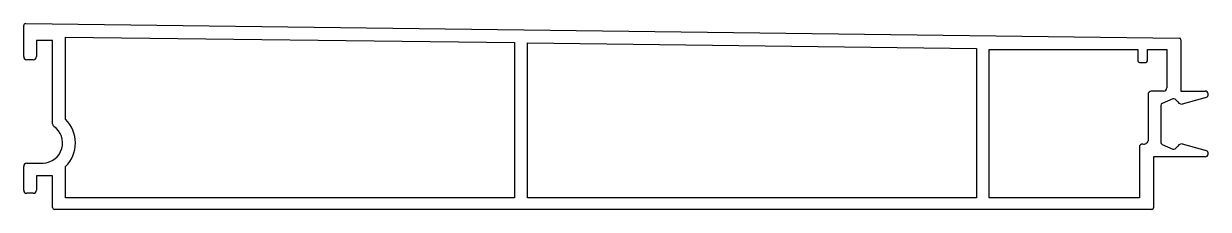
# Model space of a CAD drawing. Extents: x 2406 to 2590, y 1812 to 1841.
import ezdxf

# ---------------------------------------------------------------- set-up
doc = ezdxf.new("R2010")
doc.units = 0
doc.layers.get('0').update_dxf_attribs({"linetype": 'CONTINUOUS'})

msp = doc.modelspace()

# ---------------------------------------------------------------- linework, layer by layer
for p, q in [((2406.15, 1836.08), (2406.15, 1840.9)), ((2406.46, 1841.2), (2585.88, 1838.94)), ((2412.65, 1826.3), (2412.65, 1839.11)), ((2412.65, 1839.11), (2482.49, 1838.24)), ((2408.15, 1838.58), (2408.15, 1836.08)), ((2410.65, 1838.58), (2408.15, 1838.58)), ((2410.65, 1825.6), (2410.65, 1838.58)), ((2482.49, 1838.24), (2482.49, 1814.07)), ((2484.49, 1814.07), (2484.49, 1838.21)), ((2484.49, 1838.21), (2554.33, 1837.34)), ((2554.33, 1837.34), (2554.33, 1814.07)), ((2556.33, 1814.07), (2556.33, 1837.17)), ((2556.33, 1837.17), (2579.43, 1837.17)), ((2579.43, 1837.17), (2579.43, 1835.42)), ((2580.93, 1835.42), (2580.93, 1837.17)), ((2580.93, 1837.17), (2583.93, 1837.17)), ((2583.93, 1837.17), (2583.93, 1831.19)), ((2586.13, 1838.69), (2586.13, 1830.69)), ((2407.65, 1835.58), (2406.65, 1835.58)), ((2579.68, 1835.17), (2580.68, 1835.17)), ((2581.03, 1830.19), (2581.03, 1822.95)), ((2583.43, 1830.69), (2581.53, 1830.69)), ((2586.13, 1830.69), (2589.9, 1830.69)), ((2590.04, 1829.71), (2586.32, 1828.64)), ((2583.03, 1828.46), (2583.03, 1822.69)), ((2584.89, 1829.47), (2583.22, 1828.75)), ((2583.22, 1822.39), (2584.89, 1821.67)), ((2586.32, 1822.5), (2590.04, 1821.44)), ((2579.68, 1821.95), (2579.68, 1814.07)), ((2581.88, 1820.45), (2581.88, 1812.52)), ((2589.9, 1820.45), (2581.88, 1820.45)), ((2406.15, 1815.27), (2406.15, 1818.97)), ((2406.65, 1819.47), (2409.17, 1819.47)), ((2412.65, 1814.07), (2412.65, 1818.94)), ((2408.15, 1817.47), (2408.15, 1815.27)), ((2410.65, 1817.47), (2408.15, 1817.47)), ((2410.65, 1812.57), (2410.65, 1817.47)), ((2407.65, 1814.77), (2406.65, 1814.77)), ((2482.49, 1814.07), (2412.65, 1814.07)), ((2554.33, 1814.07), (2484.49, 1814.07)), ((2579.68, 1814.07), (2556.33, 1814.07)), ((2581.63, 1812.27), (2410.95, 1812.27))]:
    msp.add_line(p, q)
for centre, radius, start, end in [((2406.45, 1840.9), 0.3, 89.2801, 180), ((2585.88, 1838.69), 0.25, 0, 89.2801), ((2406.65, 1836.08), 0.5, 180, 270), ((2407.65, 1836.08), 0.5, 270, 360), ((2579.68, 1835.42), 0.25, 180, 270), ((2580.68, 1835.42), 0.25, 270, 0), ((2581.53, 1830.19), 0.5, 90, 180), ((2583.43, 1831.19), 0.5, 270, 0), ((2589.9, 1830.19), 0.5, 286.0065, 90.0007), ((2583.35, 1828.46), 0.32, 113.4022, 180), ((2585.02, 1828.99), 0.5, 27.0392, 105.2551), ((2586.5, 1829.82), 1.19, 210.5446, 261.6372), ((2409.05, 1822.62), 5.15, 314.3241, 45.6509), ((2409.05, 1822.62), 3.15, 272.1129, 54.8764), ((2411.15, 1825.6), 0.5, 180, 234.8764), ((2580.18, 1821.95), 0.5, 90, 180), ((2580.36, 1823.13), 0.697, 255.4739, 345.4739), ((2583.35, 1822.69), 0.32, 180, 246.5978), ((2586.5, 1821.32), 1.19, 98.3628, 149.4554), ((2585.02, 1822.15), 0.5, 254.7449, 332.9608), ((2589.9, 1820.95), 0.5, 269.9997, 73.9935), ((2406.65, 1818.97), 0.5, 90, 180), ((2406.65, 1815.27), 0.5, 180, 270), ((2407.65, 1815.27), 0.5, 270, 0), ((2410.95, 1812.57), 0.3, 180, 270), ((2581.63, 1812.52), 0.25, 270, 0)]:
    msp.add_arc(centre, radius, start, end)

doc.saveas('drawing.dxf')
